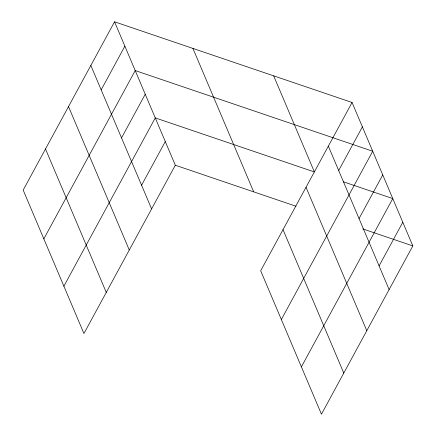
<?xml version="1.0" encoding="UTF-8"?>
<svg xmlns="http://www.w3.org/2000/svg" width="436" height="436" viewBox="0 0 436 436"><rect width="100%" height="100%" fill="white"/><g stroke="black" fill="none" stroke-linecap="round" stroke-linejoin="round"><path stroke-width="0.65" d="M114.548 21.8L23.173 190.091L83.941 333.524L175.316 165.233L114.548 21.8L352.059 102.476L412.827 245.909L321.452 414.2L260.684 270.767L352.059 102.476M101.168 89.849L124.876 46.183M43.834 238.857L135.209 70.567L372.72 151.243L281.345 319.534M121.53 137.896L145.237 94.236M63.89 286.19L155.265 117.9L314.394 171.953L273.677 75.853M141.58 185.229L165.288 141.569M338.679 170.52L362.387 126.86M359.041 218.572L382.748 174.912M301.401 366.867L392.771 198.576L343.306 181.774M379.091 265.906L402.799 222.246M175.316 165.233L295.995 206.228M362.714 228.889L412.827 245.909M328.352 146.136L389.119 289.575M306.023 187.267L366.79 330.701M283.013 229.636L343.781 373.074M192.925 48.423L253.692 191.856M90.841 65.465L151.608 208.899M68.512 106.591L129.279 250.024M45.502 148.965L106.275 292.398"/></g></svg>
